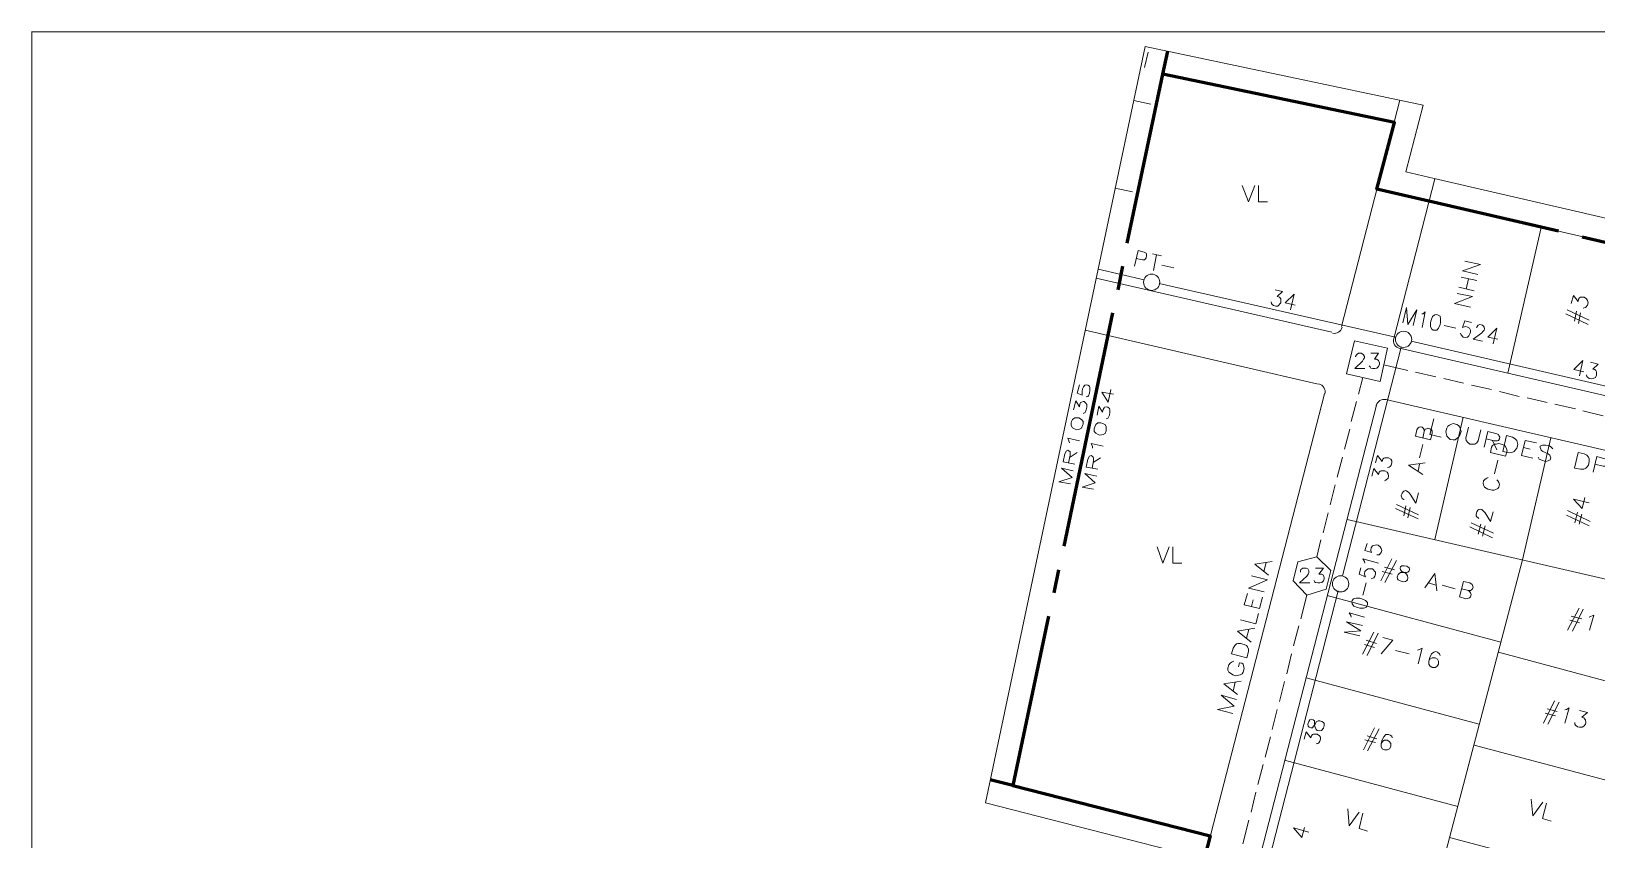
# Model space of a CAD drawing. Header units: millimetres. Extents: x 3.6 to 37.8, y 0.6 to 28.7.
# Drawn here: x 3.56 to 16, y 22.28 to 28.7 of the extents above; entities that cross this region are included whole.
import ezdxf

# ---------------------------------------------------------------- set-up
doc = ezdxf.new("R2010")
doc.units = ezdxf.units.MM
for name, color, linetype in [('PDF_0', 7, 'Continuous'), ('PDF_S45$BOUNDARY-NODE', 3, 'Continuous'), ('PDF_S45$NAME-ROAD', 7, 'Continuous'), ('PDF_S45$Passives-TapOffs', 7, 'Continuous'), ('PDF_S45$POLE', 7, 'Continuous'), ('PDF_S45$strand', 7, 'Continuous')]:
    doc.layers.add(name, color=color, linetype=linetype)
for name, color, linetype, true_color in [('PDF_S45$Actives-NodeReceiver', 104, 'Continuous', 0x009525), ('PDF_S45$Cable-565', 23, 'Continuous', 0xdd8a6e), ('PDF_S45$LOTS', 254, 'Continuous', 0xdcdcdc), ('PDF_S45$ROAD', 8, 'Continuous', 0x808080), ('PDF_S45$SDU', 157, 'Continuous', 0x396472)]:
    doc.layers.add(name, color=color, linetype=linetype, true_color=true_color)

msp = doc.modelspace()

# ---------------------------------------------------------------- linework, layer by layer
at = {"layer": 'PDF_0', "lineweight": 0, "const_width": 0.00834}
msp.add_lwpolyline([(37.765, 0.599), (37.765, 28.699), (3.568, 28.699), (3.568, 0.599)], close=True, dxfattribs=at)
at = {"layer": 'PDF_0', "lineweight": 9}
msp.add_lwpolyline([(22.904, 8.446), (13.922, 10.277), (14.285, 12.049), (15.298, 11.912), (15.381, 12.516), (15.139, 12.525), (12.767, 12.85), (12.904, 14.939), (6.495, 17.157), (7.784, 19.822), (8.347, 21.978), (12.387, 20.935), (12.704, 22.169), (11.145, 22.57), (12.412, 28.583), (14.622, 28.116), (14.485, 27.586), (14.71, 27.532), (24.709, 25.218)], dxfattribs=at)
at = {"layer": 'PDF_S45$Actives-NodeReceiver', "lineweight": 18}
for points in [[(11.945, 25.797), (11.958, 25.801), (11.962, 25.805), (11.97, 25.826), (11.974, 25.847), (11.974, 25.868), (11.97, 25.881), (11.958, 25.889), (11.949, 25.893), (11.933, 25.889), (11.924, 25.876), (11.916, 25.86), (11.912, 25.839), (11.912, 25.81), (11.874, 25.826), (11.891, 25.893)], [(11.845, 25.693), (11.862, 25.764), (11.891, 25.718), (11.895, 25.739), (11.899, 25.751), (11.908, 25.755), (11.92, 25.76), (11.929, 25.76), (11.941, 25.747), (11.949, 25.735), (11.949, 25.714), (11.945, 25.693), (11.937, 25.672), (11.92, 25.664)], [(12.141, 25.856), (12.12, 25.755), (12.07, 25.835), (12.162, 25.818)], [(12.033, 25.651), (12.045, 25.722), (12.075, 25.676), (12.079, 25.697), (12.087, 25.71), (12.091, 25.714), (12.108, 25.718), (12.116, 25.714), (12.129, 25.705), (12.133, 25.693), (12.133, 25.672), (12.129, 25.651), (12.12, 25.63), (12.116, 25.626), (12.104, 25.622)], [(11.854, 25.263), (11.762, 25.28), (11.774, 25.343), (11.787, 25.368), (11.799, 25.372), (11.808, 25.368), (11.816, 25.359), (11.816, 25.334), (11.803, 25.272)], [(11.812, 25.43), (11.808, 25.447), (11.799, 25.468), (11.891, 25.447)], [(11.995, 25.388), (11.995, 25.401), (11.983, 25.426), (12.079, 25.405)], [(11.874, 25.355), (11.816, 25.318)], [(12.037, 25.222), (11.945, 25.238), (11.958, 25.301), (11.97, 25.326), (11.983, 25.33), (11.991, 25.326), (11.999, 25.318), (12.004, 25.309), (12.004, 25.288), (11.991, 25.23)], [(12.058, 25.313), (11.999, 25.276)], [(11.82, 25.105), (11.728, 25.122), (11.833, 25.155), (11.749, 25.23), (11.841, 25.209)], [(12.004, 25.063), (11.912, 25.08), (12.016, 25.113), (11.933, 25.188), (12.029, 25.167)]]:
    msp.add_lwpolyline(points, dxfattribs=at)
for points in [[(11.824, 25.589), (11.828, 25.601), (11.837, 25.618), (11.854, 25.63), (11.887, 25.63), (11.908, 25.618), (11.92, 25.601), (11.92, 25.58), (11.916, 25.568), (11.908, 25.547), (11.891, 25.539), (11.87, 25.534), (11.858, 25.539), (11.837, 25.551), (11.824, 25.568)], [(12.008, 25.543), (12.012, 25.559), (12.02, 25.576), (12.037, 25.589), (12.062, 25.589), (12.075, 25.584), (12.095, 25.576), (12.104, 25.559), (12.104, 25.526), (12.095, 25.505), (12.079, 25.497), (12.054, 25.493), (12.041, 25.497), (12.02, 25.509), (12.008, 25.522)]]:
    msp.add_lwpolyline(points, close=True, dxfattribs=at)
at = {"layer": 'PDF_S45$BOUNDARY-NODE', "lineweight": 60}
for points in [[(12.27, 27.019), (12.554, 28.362), (12.593, 28.545)], [(15.698, 27.115), (14.668, 27.352), (14.255, 27.448), (14.393, 27.978), (12.554, 28.362)], [(15.886, 27.069), (16.069, 27.027)], [(12.233, 26.835), (12.195, 26.648)], [(12.154, 26.464), (11.766, 24.609)], [(11.724, 24.421), (11.687, 24.238)], [(11.645, 24.054), (11.361, 22.707), (11.183, 22.753)], [(11.361, 22.707), (12.929, 22.307), (12.404, 20.272)]]:
    msp.add_lwpolyline(points, dxfattribs=at)
at = {"layer": 'PDF_S45$Cable-565', "lineweight": 13}
for points in [[(14.31, 26.051), (14.501, 26.006)], [(14.56, 25.993), (14.722, 25.956)], [(14.143, 25.951), (14.109, 25.818)], [(14.785, 25.943), (14.943, 25.906)], [(15.006, 25.889), (15.164, 25.856)], [(14.093, 25.76), (14.051, 25.601)], [(15.227, 25.839), (15.385, 25.801)], [(15.448, 25.789), (15.606, 25.751)], [(15.669, 25.739), (15.832, 25.701)], [(15.89, 25.685), (16.053, 25.647)], [(14.038, 25.539), (13.997, 25.38)], [(13.98, 25.318), (13.938, 25.159)], [(13.922, 25.097), (13.884, 24.938)], [(13.868, 24.876), (13.826, 24.717)], [(13.809, 24.659), (13.776, 24.525)], [(13.697, 24.221), (13.651, 24.033)], [(13.634, 23.975), (13.592, 23.816)], [(13.576, 23.754), (13.538, 23.595)], [(13.521, 23.533), (13.48, 23.374)], [(13.463, 23.312), (13.421, 23.153)], [(13.409, 23.095), (13.367, 22.932)], [(13.35, 22.874), (13.309, 22.716)], [(13.292, 22.653), (13.255, 22.495)], [(13.238, 22.432), (13.188, 22.244)]]:
    msp.add_lwpolyline(points, dxfattribs=at)
at = {"layer": 'PDF_S45$LOTS', "lineweight": 0}
for points in [[(12.593, 28.545), (12.554, 28.362)], [(12.458, 28.124), (12.322, 28.152)], [(12.312, 27.428), (12.176, 27.456)], [(24.668, 25.04), (14.668, 27.352)], [(15.294, 25.985), (15.56, 27.144)], [(14.714, 24.663), (14.939, 25.635)], [(13.868, 18.617), (15.41, 24.5), (15.636, 25.472)], [(16.807, 24.179), (14.018, 24.821)], [(15.239, 23.846), (13.859, 24.217)], [(16.599, 23.395), (15.219, 23.766)], [(15.068, 23.195), (13.692, 23.562)], [(16.403, 22.661), (15.027, 23.028)], [(14.897, 22.54), (13.521, 22.907)], [(16.207, 21.928), (14.831, 22.294)]]:
    msp.add_lwpolyline(points, dxfattribs=at)
at = {"layer": 'PDF_S45$NAME-ROAD', "lineweight": 9}
for points in [[(14.764, 25.476), (14.676, 25.497), (14.706, 25.622)], [(15.081, 25.534), (15.06, 25.447), (15.048, 25.43), (15.031, 25.422), (14.993, 25.422), (14.977, 25.434), (14.964, 25.451), (14.96, 25.468), (14.981, 25.555)], [(15.106, 25.397), (15.135, 25.522), (15.198, 25.505), (15.219, 25.497), (15.223, 25.489), (15.231, 25.476), (15.227, 25.464), (15.219, 25.451), (15.21, 25.447), (15.185, 25.447), (15.123, 25.464)], [(15.206, 25.376), (15.173, 25.451)], [(15.494, 25.309), (15.402, 25.33), (15.431, 25.451), (15.523, 25.43)], [(15.473, 25.38), (15.419, 25.393)], [(15.535, 25.318), (15.544, 25.301), (15.565, 25.293), (15.594, 25.284), (15.615, 25.288), (15.631, 25.297), (15.636, 25.313), (15.631, 25.326), (15.627, 25.334), (15.615, 25.343), (15.573, 25.363), (15.56, 25.372), (15.556, 25.38), (15.552, 25.393), (15.552, 25.405), (15.569, 25.414), (15.594, 25.414), (15.623, 25.409), (15.64, 25.397), (15.652, 25.384)], [(15.973, 25.197), (16.002, 25.322), (16.065, 25.305), (16.086, 25.297), (16.09, 25.288), (16.094, 25.276), (16.09, 25.263), (16.073, 25.247), (16.053, 25.247), (15.986, 25.263)], [(13.392, 24.379), (13.284, 24.467), (13.421, 24.488)], [(13.375, 24.479), (13.355, 24.409)], [(13.359, 24.246), (13.234, 24.275), (13.384, 24.342), (13.259, 24.375)], [(13.346, 24.204), (13.321, 24.113), (13.2, 24.142), (13.225, 24.233)], [(13.271, 24.183), (13.259, 24.129)], [(13.313, 24.075), (13.292, 23.992), (13.171, 24.025)], [(13.255, 23.846), (13.146, 23.933), (13.284, 23.958)], [(13.238, 23.946), (13.217, 23.879)], [(13.154, 23.65), (13.163, 23.683), (13.18, 23.679), (13.192, 23.671), (13.2, 23.637), (13.192, 23.608), (13.184, 23.595), (13.167, 23.587), (13.154, 23.583), (13.134, 23.579), (13.109, 23.587), (13.092, 23.6), (13.079, 23.608), (13.071, 23.625), (13.071, 23.641), (13.079, 23.666), (13.088, 23.679), (13.104, 23.691), (13.117, 23.696)], [(13.146, 23.429), (13.038, 23.516), (13.175, 23.537)], [(13.129, 23.529), (13.113, 23.458)], [(13.109, 23.279), (12.988, 23.312), (13.121, 23.337), (13.017, 23.424), (13.138, 23.391)]]:
    msp.add_lwpolyline(points, dxfattribs=at)
for points in [[(14.86, 25.584), (14.889, 25.576), (14.902, 25.568), (14.914, 25.555), (14.923, 25.522), (14.914, 25.493), (14.902, 25.476), (14.893, 25.468), (14.877, 25.455), (14.86, 25.455), (14.835, 25.459), (14.81, 25.484), (14.806, 25.497), (14.802, 25.518), (14.81, 25.547), (14.818, 25.564), (14.831, 25.572), (14.847, 25.58)], [(15.285, 25.489), (15.331, 25.476), (15.352, 25.464), (15.365, 25.451), (15.373, 25.418), (15.365, 25.388), (15.352, 25.372), (15.344, 25.363), (15.327, 25.355), (15.306, 25.351), (15.256, 25.363)], [(15.852, 25.355), (15.902, 25.343), (15.923, 25.334), (15.936, 25.318), (15.94, 25.305), (15.94, 25.284), (15.936, 25.255), (15.923, 25.238), (15.915, 25.23), (15.898, 25.222), (15.873, 25.222), (15.823, 25.23)], [(13.1, 23.754), (13.113, 23.8), (13.125, 23.821), (13.138, 23.833), (13.15, 23.837), (13.171, 23.837), (13.2, 23.829), (13.217, 23.821), (13.225, 23.808), (13.234, 23.791), (13.234, 23.771), (13.221, 23.721)]]:
    msp.add_lwpolyline(points, close=True, dxfattribs=at)
at = {"layer": 'PDF_S45$Passives-TapOffs', "lineweight": 9}
for points in [[(14.076, 26.243), (14.339, 26.185), (14.28, 25.918), (14.013, 25.981)], [(13.851, 24.267), (13.697, 24.221), (13.588, 24.334), (13.626, 24.484), (13.776, 24.525), (13.888, 24.417)]]:
    msp.add_lwpolyline(points, close=True, dxfattribs=at)
for points in [[(14.084, 26.114), (14.084, 26.118), (14.093, 26.131), (14.097, 26.135), (14.109, 26.143), (14.13, 26.143), (14.143, 26.135), (14.147, 26.131), (14.155, 26.118), (14.155, 26.106), (14.147, 26.097), (14.139, 26.081), (14.08, 26.022), (14.159, 26.022)], [(14.205, 26.143), (14.268, 26.143), (14.234, 26.097), (14.251, 26.097), (14.264, 26.089), (14.268, 26.085), (14.276, 26.068), (14.276, 26.056), (14.268, 26.039), (14.255, 26.026), (14.239, 26.022), (14.222, 26.022), (14.205, 26.026), (14.201, 26.035), (14.193, 26.043)], [(13.647, 24.404), (13.647, 24.413), (13.651, 24.425), (13.667, 24.434), (13.692, 24.434), (13.705, 24.429), (13.709, 24.425), (13.713, 24.413), (13.713, 24.4), (13.709, 24.388), (13.697, 24.371), (13.638, 24.317), (13.722, 24.317)], [(13.767, 24.434), (13.83, 24.434), (13.792, 24.388), (13.813, 24.388), (13.83, 24.379), (13.834, 24.359), (13.834, 24.35), (13.83, 24.334), (13.817, 24.321), (13.801, 24.317), (13.784, 24.317), (13.767, 24.321), (13.759, 24.325), (13.755, 24.338)]]:
    msp.add_lwpolyline(points, dxfattribs=at)
at = {"layer": 'PDF_S45$POLE', "lineweight": 0}
for points in [[(12.329, 26.835), (12.358, 26.961), (12.404, 26.948), (12.421, 26.94), (12.425, 26.931), (12.425, 26.919), (12.421, 26.902), (12.416, 26.894), (12.408, 26.885), (12.391, 26.885), (12.341, 26.898)], [(12.542, 26.919), (12.471, 26.935)], [(12.479, 26.802), (12.504, 26.927)], [(12.642, 26.823), (12.546, 26.844)], [(14.46, 26.385), (14.489, 26.506), (14.501, 26.373), (14.572, 26.489), (14.543, 26.364)], [(14.61, 26.456), (14.622, 26.456), (14.639, 26.473), (14.614, 26.348)], [(14.918, 26.302), (14.923, 26.289), (14.939, 26.272), (14.956, 26.268), (14.973, 26.272), (14.985, 26.281), (14.993, 26.298), (14.998, 26.31), (14.998, 26.327), (14.989, 26.343), (14.973, 26.352), (14.96, 26.356), (14.939, 26.352), (14.935, 26.348), (14.952, 26.402), (15.006, 26.389)], [(15.093, 26.239), (15.018, 26.256), (15.085, 26.302), (15.098, 26.318), (15.106, 26.327), (15.11, 26.339), (15.106, 26.352), (15.102, 26.36), (15.093, 26.368), (15.073, 26.373), (15.06, 26.368), (15.056, 26.364), (15.048, 26.352), (15.043, 26.348)], [(14.881, 26.343), (14.789, 26.364)], [(15.214, 26.256), (15.135, 26.272), (15.206, 26.343), (15.177, 26.218)], [(14.255, 24.542), (14.272, 24.542), (14.289, 24.559), (14.293, 24.575), (14.289, 24.592), (14.28, 24.605), (14.264, 24.617), (14.251, 24.621), (14.218, 24.613), (14.209, 24.596), (14.205, 24.58), (14.209, 24.563), (14.214, 24.559), (14.159, 24.575), (14.176, 24.63)], [(14.159, 24.475), (14.155, 24.488), (14.143, 24.509), (14.268, 24.475)], [(14.209, 24.35), (14.222, 24.354), (14.23, 24.359), (14.239, 24.371), (14.243, 24.388), (14.243, 24.404), (14.218, 24.429), (14.184, 24.429), (14.172, 24.421), (14.159, 24.409), (14.155, 24.392), (14.159, 24.375), (14.164, 24.367), (14.114, 24.388), (14.126, 24.438)], [(14.168, 24.317), (14.143, 24.221)], [(14.118, 23.896), (13.993, 23.925), (14.126, 23.937), (14.013, 24.008), (14.139, 23.979)], [(14.051, 24.046), (14.047, 24.058), (14.034, 24.079), (14.155, 24.046)], [(13.68, 22.374), (13.659, 22.294), (13.592, 22.37), (13.713, 22.336)]]:
    msp.add_lwpolyline(points, dxfattribs=at)
for points in [[(14.731, 26.452), (14.756, 26.439), (14.76, 26.418), (14.76, 26.389), (14.756, 26.373), (14.743, 26.343), (14.731, 26.327), (14.702, 26.327), (14.689, 26.339), (14.681, 26.356), (14.681, 26.389), (14.685, 26.406), (14.697, 26.435), (14.714, 26.448)], [(14.055, 24.167), (14.059, 24.179), (14.068, 24.192), (14.089, 24.196), (14.118, 24.196), (14.134, 24.192), (14.164, 24.179), (14.18, 24.163), (14.18, 24.146), (14.168, 24.121), (14.147, 24.117), (14.118, 24.117), (14.101, 24.121), (14.072, 24.133), (14.059, 24.15)]]:
    msp.add_lwpolyline(points, close=True, dxfattribs=at)
for centre in [(12.465, 26.708), (14.466, 26.254), (13.966, 24.31)]:
    msp.add_circle(centre, 0.0646, dxfattribs=at)
at = {"layer": 'PDF_S45$ROAD', "lineweight": 0}
for points in [[(13.972, 26.356), (14.437, 28.155)], [(14.714, 27.531), (14.389, 26.26)], [(12.025, 26.741), (13.897, 26.31)], [(13.788, 25.897), (11.937, 26.327)], [(14.435, 26.185), (24.456, 23.869)], [(11.862, 18.162), (13.838, 25.822)], [(17.003, 25.155), (14.326, 25.776)], [(14.251, 25.73), (12.262, 18.016)]]:
    msp.add_lwpolyline(points, dxfattribs=at)
for centre, start, end in [((13.916, 26.366), 256.9922, 345.5475), ((14.45, 26.245), 165.5475, 256.9922), ((13.778, 25.837), 345.5475, 76.9922), ((14.312, 25.712), 76.9922, 165.5475)]:
    msp.add_arc(centre, 0.0646, start, end, dxfattribs=at)
at = {"layer": 'PDF_S45$SDU', "lineweight": 0}
for points in [[(12.408, 28.416), (12.437, 28.537)], [(13.284, 27.478), (13.234, 27.348), (13.184, 27.478)], [(13.384, 27.348), (13.313, 27.348), (13.313, 27.478)], [(15.056, 26.769), (14.935, 26.798), (15.077, 26.848), (14.952, 26.877)], [(15.048, 26.723), (14.923, 26.748)], [(14.998, 26.51), (14.872, 26.539), (15.014, 26.594), (14.893, 26.619)], [(15.027, 26.639), (14.906, 26.669)], [(14.981, 26.735), (14.964, 26.652)], [(15.798, 26.539), (15.815, 26.602), (15.852, 26.556), (15.857, 26.573), (15.865, 26.585), (15.873, 26.589), (15.902, 26.589), (15.919, 26.577), (15.927, 26.564), (15.932, 26.544), (15.927, 26.527), (15.915, 26.51), (15.911, 26.506), (15.894, 26.502)], [(15.932, 26.373), (15.756, 26.456)], [(15.94, 26.406), (15.765, 26.489)], [(15.84, 26.477), (15.823, 26.398)], [(15.873, 26.464), (15.857, 26.381)], [(14.631, 25.522), (14.639, 25.539), (14.647, 25.543), (14.66, 25.547), (14.676, 25.543), (14.689, 25.534), (14.693, 25.526), (14.693, 25.505), (14.681, 25.455), (14.56, 25.484), (14.572, 25.534), (14.581, 25.551), (14.589, 25.555), (14.601, 25.559), (14.614, 25.555), (14.626, 25.543), (14.631, 25.522), (14.618, 25.468)], [(14.618, 25.418), (14.593, 25.313)], [(14.618, 25.18), (14.506, 25.255), (14.639, 25.272)], [(14.593, 25.263), (14.581, 25.205)], [(15.214, 25.293), (15.189, 25.184)], [(15.206, 25.138), (15.214, 25.13), (15.223, 25.117), (15.227, 25.101), (15.223, 25.08), (15.214, 25.067), (15.198, 25.059), (15.185, 25.055), (15.169, 25.055), (15.135, 25.063), (15.11, 25.08), (15.102, 25.097), (15.098, 25.109), (15.102, 25.13), (15.114, 25.142), (15.127, 25.151), (15.139, 25.155)], [(14.472, 24.98), (14.468, 24.98), (14.455, 24.988), (14.451, 24.997), (14.447, 25.009), (14.455, 25.03), (14.464, 25.042), (14.468, 25.047), (14.485, 25.051), (14.493, 25.047), (14.506, 25.038), (14.518, 25.022), (14.564, 24.951), (14.585, 25.034)], [(14.581, 24.826), (14.401, 24.909)], [(14.585, 24.859), (14.41, 24.942)], [(14.485, 24.93), (14.468, 24.851)], [(14.518, 24.917), (14.501, 24.834)], [(15.177, 24.884), (15.156, 24.805), (15.114, 24.876), (15.089, 24.901), (15.077, 24.905), (15.064, 24.901), (15.056, 24.896), (15.048, 24.884), (15.043, 24.863), (15.043, 24.851), (15.048, 24.842), (15.06, 24.834), (15.064, 24.83)], [(15.948, 24.805), (15.769, 24.892)], [(15.907, 24.997), (15.886, 24.909), (15.815, 24.984), (15.94, 24.955)], [(15.848, 24.88), (15.827, 24.796)], [(15.173, 24.675), (14.993, 24.763)], [(15.181, 24.713), (15.002, 24.796)], [(15.081, 24.784), (15.06, 24.705)], [(15.114, 24.771), (15.093, 24.688)], [(15.94, 24.771), (15.761, 24.855)], [(15.882, 24.863), (15.861, 24.784)], [(12.604, 24.605), (12.554, 24.475), (12.508, 24.605)], [(12.704, 24.475), (12.633, 24.475), (12.633, 24.605)], [(14.285, 24.334), (14.372, 24.509)], [(14.376, 24.388), (14.297, 24.409)], [(14.393, 24.421), (14.314, 24.442)], [(14.318, 24.321), (14.41, 24.496)], [(14.635, 24.279), (14.714, 24.392), (14.731, 24.254)], [(14.722, 24.3), (14.664, 24.317)], [(14.877, 24.271), (14.772, 24.3)], [(14.981, 24.258), (14.993, 24.246), (14.998, 24.238), (15.002, 24.225), (14.998, 24.208), (14.989, 24.2), (14.981, 24.196), (14.96, 24.192), (14.91, 24.208), (14.943, 24.329), (14.993, 24.317), (15.01, 24.304), (15.014, 24.296), (15.018, 24.283), (15.014, 24.271), (15.006, 24.263), (14.998, 24.258), (14.981, 24.258), (14.927, 24.271)], [(15.769, 23.942), (15.861, 24.117)], [(15.865, 24), (15.786, 24.021)], [(15.882, 24.033), (15.798, 24.054)], [(15.807, 23.933), (15.894, 24.108)], [(15.94, 24.046), (15.952, 24.05), (15.977, 24.062), (15.944, 23.942)], [(14.139, 23.75), (14.23, 23.925)], [(14.176, 23.741), (14.264, 23.917)], [(14.301, 23.883), (14.38, 23.862), (14.289, 23.754)], [(14.234, 23.804), (14.155, 23.829)], [(14.251, 23.837), (14.168, 23.862)], [(14.51, 23.754), (14.401, 23.779)], [(14.576, 23.783), (14.593, 23.787), (14.614, 23.8), (14.581, 23.675)], [(14.668, 23.696), (14.676, 23.725), (14.689, 23.754), (14.706, 23.766), (14.722, 23.771), (14.735, 23.766), (14.752, 23.754), (14.756, 23.741)], [(15.577, 23.203), (15.665, 23.379)], [(15.673, 23.262), (15.59, 23.283)], [(15.686, 23.295), (15.606, 23.316)], [(15.611, 23.195), (15.702, 23.37)], [(15.748, 23.308), (15.761, 23.312), (15.781, 23.324), (15.748, 23.203)], [(15.865, 23.304), (15.927, 23.287), (15.882, 23.249), (15.898, 23.245), (15.907, 23.233), (15.911, 23.229), (15.915, 23.208), (15.911, 23.195), (15.898, 23.178), (15.886, 23.17), (15.865, 23.17), (15.848, 23.174), (15.832, 23.187), (15.827, 23.195), (15.827, 23.208)], [(14.147, 22.991), (14.234, 23.166)], [(14.18, 22.982), (14.272, 23.158)], [(14.243, 23.049), (14.159, 23.07)], [(14.255, 23.078), (14.176, 23.103)], [(14.289, 23.041), (14.297, 23.07), (14.31, 23.095), (14.326, 23.112), (14.347, 23.112), (14.36, 23.108), (14.372, 23.099), (14.376, 23.087)], [(14.114, 22.495), (14.034, 22.386), (14.022, 22.52)], [(15.573, 22.574), (15.494, 22.465), (15.481, 22.599)], [(15.64, 22.424), (15.569, 22.445), (15.602, 22.566)], [(14.18, 22.345), (14.114, 22.365), (14.143, 22.486)]]:
    msp.add_lwpolyline(points, dxfattribs=at)
for points in [[(15.156, 25.355), (15.164, 25.397), (15.173, 25.409), (15.189, 25.422), (15.202, 25.422), (15.223, 25.426), (15.252, 25.418), (15.269, 25.409), (15.277, 25.401), (15.285, 25.384), (15.289, 25.368), (15.277, 25.326)], [(14.472, 24.454), (14.493, 24.45), (14.51, 24.438), (14.514, 24.425), (14.51, 24.413), (14.501, 24.404), (14.489, 24.4), (14.443, 24.4), (14.43, 24.392), (14.422, 24.384), (14.414, 24.363), (14.418, 24.35), (14.422, 24.342), (14.439, 24.334), (14.464, 24.325), (14.481, 24.329), (14.489, 24.334), (14.497, 24.342), (14.501, 24.359), (14.497, 24.375), (14.489, 24.388), (14.476, 24.4), (14.451, 24.409), (14.443, 24.421), (14.439, 24.434), (14.443, 24.446), (14.451, 24.454)], [(14.676, 23.712), (14.693, 23.721), (14.718, 23.721), (14.735, 23.712), (14.743, 23.696), (14.743, 23.671), (14.731, 23.654), (14.718, 23.645), (14.693, 23.645), (14.676, 23.658), (14.668, 23.671), (14.668, 23.696)], [(14.301, 23.058), (14.314, 23.066), (14.339, 23.066), (14.355, 23.053), (14.364, 23.041), (14.364, 23.016), (14.355, 22.999), (14.339, 22.991), (14.314, 22.991), (14.297, 22.999), (14.289, 23.016), (14.289, 23.041)]]:
    msp.add_lwpolyline(points, close=True, dxfattribs=at)
at = {"layer": 'PDF_S45$strand', "color": 254, "lineweight": 0, "true_color": 0xdcdcdc}
for points in [[(12.404, 26.727), (12.039, 26.811)], [(14.401, 26.272), (12.525, 26.698)], [(14.447, 26.193), (13.98, 24.375)], [(17.062, 25.655), (14.526, 26.239)], [(13.947, 24.254), (13.401, 22.128)]]:
    msp.add_lwpolyline(points, dxfattribs=at)
at = {"layer": 'PDF_S45$strand', "lineweight": 0}
for points in [[(13.446, 26.648), (13.505, 26.635), (13.463, 26.594), (13.48, 26.589), (13.492, 26.577), (13.492, 26.544), (13.467, 26.519), (13.451, 26.519), (13.434, 26.523), (13.421, 26.531), (13.417, 26.539), (13.413, 26.552)], [(13.605, 26.527), (13.526, 26.544), (13.596, 26.614), (13.567, 26.489)], [(15.898, 25.997), (15.819, 26.014), (15.89, 26.085), (15.865, 25.964)], [(15.952, 26.072), (16.011, 26.056), (15.969, 26.018), (15.986, 26.014), (15.994, 26.006), (15.998, 25.997), (15.998, 25.968), (15.99, 25.951), (15.973, 25.943), (15.957, 25.939), (15.94, 25.943), (15.923, 25.96), (15.919, 25.972)], [(14.243, 25.272), (14.26, 25.33), (14.297, 25.284), (14.301, 25.301), (14.31, 25.309), (14.318, 25.313), (14.347, 25.313), (14.364, 25.301), (14.372, 25.288), (14.372, 25.272), (14.368, 25.255), (14.36, 25.243), (14.351, 25.238), (14.339, 25.234)], [(14.214, 25.167), (14.23, 25.226), (14.268, 25.18), (14.272, 25.197), (14.28, 25.205), (14.289, 25.209), (14.318, 25.209), (14.335, 25.197), (14.343, 25.184), (14.347, 25.167), (14.343, 25.151), (14.326, 25.134), (14.314, 25.13)], [(13.676, 23.074), (13.692, 23.133), (13.73, 23.087), (13.734, 23.103), (13.742, 23.112), (13.751, 23.116), (13.78, 23.116), (13.797, 23.103), (13.805, 23.091), (13.805, 23.074), (13.801, 23.058), (13.792, 23.045), (13.784, 23.041), (13.772, 23.037)]]:
    msp.add_lwpolyline(points, dxfattribs=at)
msp.add_lwpolyline([(13.705, 23.195), (13.713, 23.216), (13.722, 23.229), (13.734, 23.233), (13.747, 23.229), (13.759, 23.22), (13.759, 23.187), (13.763, 23.17), (13.772, 23.153), (13.78, 23.145), (13.801, 23.141), (13.813, 23.145), (13.83, 23.162), (13.834, 23.183), (13.834, 23.199), (13.83, 23.208), (13.817, 23.216), (13.801, 23.22), (13.788, 23.22), (13.772, 23.212), (13.763, 23.195), (13.751, 23.178), (13.742, 23.166), (13.73, 23.166), (13.717, 23.17), (13.709, 23.178)], close=True, dxfattribs=at)

doc.saveas('drawing.dxf')
